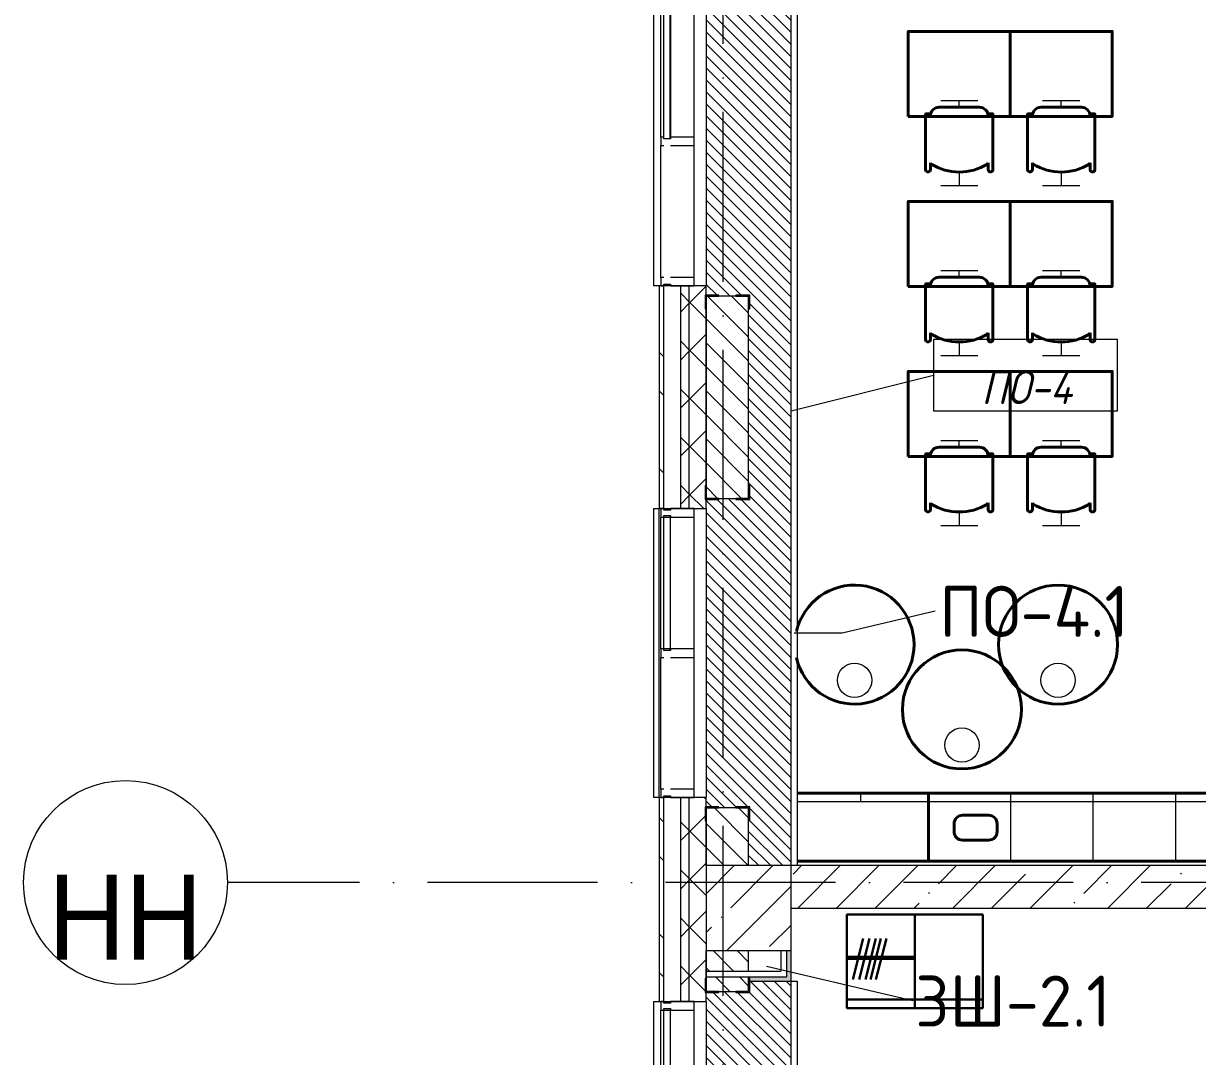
# Model space of a CAD drawing. Header units: millimetres. Extents: x -6467 to 105918, y -7090 to 92481.
# Drawn here: x -6467 to 441, y 66558 to 72635 of the extents above; entities that cross this region are included whole.
import ezdxf

# ---------------------------------------------------------------- set-up
doc = ezdxf.new("R2010")
doc.units = ezdxf.units.MM
doc.linetypes.add('50_200_ШТРИХ_1Т_ш5_п1_п1_', pattern=[1400, 1000, -200, 0, -200])
doc.linetypes.add('IMPORT-ACAD_ISO02W100', pattern=[3000, 2400, -600])
for name, color, linetype, lineweight in [('A-FLOR', 7, 'Continuous', 9), ('A-FLOR-IDEN', 7, 'Continuous', 9), ('A-GLAZ', 7, 'Continuous', 5), ('A-GLAZ-CWMG', 7, 'Continuous', 9), ('A-GLAZ-CWMG-1', 7, 'Continuous', 20), ('A-WALL', 7, 'Continuous', 5), ('A-WALL-FNSH-1', 7, 'Continuous', 5), ('A-WALL-IDEN', 7, 'Continuous', 9), ('I-WALL', 7, 'Continuous', 5), ('S-COLS', 7, 'Continuous', 9), ('S-COLS-1', 7, 'Continuous', 5)]:
    doc.layers.add(name, color=color, linetype=linetype, lineweight=lineweight)
for name, color, linetype, lineweight, true_color in [('A-FLOR-PATT-1', 7, 'Continuous', 5, 0xd61c12), ('A-GENM-1', 7, 'Continuous', 9, 0xaaaaaa), ('A-GENM-2', 7, 'Continuous', 20, 0xaaaaaa), ('A-WALL-1', 7, 'Continuous', 5, 0x77b143), ('A-WALL-3', 7, 'Continuous', 5, 0x787878), ('мебель 2 этаж-1', 7, 'Continuous', 40, 0xaaaaaa), ('Оси-1', 7, 'Continuous', 20, 0xaaaaaa), ('Оси-2', 7, 'Continuous', 9, 0xaaaaaa), ('Оси-3', 7, '50_200_ШТРИХ_1Т_ш5_п1_п1_', 9, 0xaaaaaa), ('ТХ_МЕБЕЛЬ-1', 7, 'Continuous', 30, 0xaaaaaa), ('ТХ_невидимый-1', 7, 'IMPORT-ACAD_ISO02W100', 20, 0xaaaaaa), ('ТХ_функционал-2', 7, 'Continuous', 40, 0xaaaaaa), ('ТХ_функционал-4', 7, 'Continuous', 20, 0xaaaaaa)]:
    doc.layers.add(name, color=color, linetype=linetype, lineweight=lineweight, true_color=true_color)
doc.styles.add('Arial', font='arial.ttf', dxfattribs={"width": 0.9, "height": 500})
doc.styles.add('GOST Common', font='GOST_Common.ttf', dxfattribs={"height": 300})
doc.styles.add('GOST Common_I', font='GOST_Common Italic.ttf', dxfattribs={"width": 0.9, "height": 200})
pattern_1 = [(45, (0, 0), (-141.42136, 141.42136), []), (135, (0, 0), (-141.42136, -141.42136), [])]

# ---------------------------------------------------------------- blocks, each defined once
blk = doc.blocks.new('BSC_Колонна _Прямоугольная - 500х500-V16-АИ_План этажа Радиаторы_2')
at = {"layer": 'S-COLS-1'}
h = blk.add_hatch(dxfattribs=at)
h.set_pattern_fill('FP_44', color=256, style=0, pattern_type=2)
h.set_pattern_definition([(45, (2200, -67430.7), (-228.0985, 228.0985), []), (45, (2428.1, -67430.7), (-228.0985, 228.0985), [403.225, -80.645, 6.706, -73.939])])
h.paths.add_polyline_path([(-250, -250), (250, -250), (250, 250), (-250, 250), (-250, -165.4)])
for p, q in [((250, 250), (-250, 250)), ((-250, 250), (-250, -250)), ((250, -250), (250, 250)), ((-250, -250), (250, -250))]:
    blk.add_line(p, q, dxfattribs=at)
blk = doc.blocks.new('Прямоугольный импост - Импост структурный с накладкой - 180мм-22437111-АИ_План этажа Радиаторы_2')
at = {"layer": 'A-GLAZ-CWMG-1'}
for p, q in [((-50, 0), (-50, 17)), ((-50, 17), (0, 17)), ((0, 0), (-10, 0)), ((-10, 0), (-10, -40)), ((0, 17), (0, 0)), ((-50, -180), (-50, -40)), ((-10, -40), (0, -40)), ((0, -40), (0, -180)), ((0, -180), (-50, -180))]:
    blk.add_line(p, q, dxfattribs=at)
blk = doc.blocks.new('Прямоугольный импост - Импост структурный с накладкой - 180мм-V231-АИ_План этажа Радиаторы_2')
at = {"layer": 'A-GLAZ-CWMG'}
for p, q in [((49825, 55111), (49050, 55111)), ((49825, 54931), (49050, 54931)), ((49825, 54914), (49050, 54914))]:
    blk.add_line(p, q, dxfattribs=at)
blk = doc.blocks.new('Прямоугольный импост - Импост структурный с накладкой - 180мм-22071093-АИ_План этажа Радиаторы_2')
at = {"layer": 'A-GLAZ-CWMG'}
for p, q in [((23480, 63231), (23480, 64006)), ((23497, 64006), (23537, 64006)), ((23497, 63231), (23497, 64006)), ((23537, 63231), (23537, 64006)), ((23677, 63231), (23677, 64006)), ((23537, 63231), (23497, 63231))]:
    blk.add_line(p, q, dxfattribs=at)
blk = doc.blocks.new('Прямоугольный импост - Импост структурный с накладкой - 180мм-22437099-АИ_План этажа Радиаторы_2')
at = {"layer": 'A-GLAZ-CWMG-1'}
for p, q in [((0, 17), (-50, 17)), ((-50, 17), (-50, 0)), ((-50, 0), (-40, 0)), ((-40, 0), (-40, -40)), ((-10, -40), (-10, 0)), ((-10, 0), (0, 0)), ((0, 0), (0, 17)), ((-40, -40), (-50, -40)), ((-50, -40), (-50, -180)), ((0, -40), (-10, -40)), ((0, -180), (0, -40)), ((-50, -180), (0, -180))]:
    blk.add_line(p, q, dxfattribs=at)
blk = doc.blocks.new('Прямоугольный импост - Импост структурный с накладкой - 180мм-V235-АИ_План этажа Радиаторы_2')
at = {"layer": 'A-GLAZ-CWMG'}
for p, q in [((-2717, 56231), (-2717, 57831)), ((-2700, 57831), (-2660, 57831)), ((-2700, 56231), (-2700, 57831)), ((-2660, 56231), (-2660, 57831)), ((-2520, 56231), (-2520, 57831)), ((-2660, 56231), (-2700, 56231))]:
    blk.add_line(p, q, dxfattribs=at)
blk = doc.blocks.new('Прямоугольный импост - Импост структурный с накладкой - 180мм-V232-АИ_План этажа Радиаторы_2')
at = {"layer": 'A-GLAZ-CWMG'}
for p, q in [((6637, 55111), (5862, 55111)), ((6637, 54914), (5862, 54914))]:
    blk.add_line(p, q, dxfattribs=at)
blk = doc.blocks.new('Прямоугольный импост - Импост структурный с накладкой - 180мм-V237-АИ_План этажа Радиаторы_2')
at = {"layer": 'A-GLAZ-CWMG-1'}
for p, q in [((-25, 0), (-25, 17)), ((-25, 17), (25, 17)), ((-15, 0), (-25, 0)), ((-15, -40), (-15, 0)), ((25, 17), (25, 0)), ((-25, -180), (-25, -40)), ((-25, -40), (-15, -40)), ((25, -40), (25, -180)), ((25, -180), (-25, -180))]:
    blk.add_line(p, q, dxfattribs=at)
blk = doc.blocks.new('Прямоугольный импост - Импост структурный с накладкой - 180мм-22437157-АИ_План этажа Радиаторы_2')
at = {"layer": 'A-GLAZ-CWMG-1'}
for p, q in [((0, 17), (-50, 17)), ((-50, 17), (-50, 0)), ((-50, 0), (-40, 0)), ((-40, 0), (-40, -40)), ((-10, -40), (-10, 0)), ((-10, 0), (0, 0)), ((0, 0), (0, 17)), ((-40, -40), (-50, -40)), ((-50, -40), (-50, -180)), ((0, -40), (-10, -40)), ((0, -180), (0, -40)), ((-50, -180), (0, -180))]:
    blk.add_line(p, q, dxfattribs=at)
blk = doc.blocks.new('Фахверк _газобетон торцы_236 - Фахверк _газобетон торцы_-25571272-АИ_План этажа Радиаторы_2')
at = {"layer": 'A-GENM-2'}
for p, q in [((89406, 11134.7), (89325, 11134.7)), ((89325, 11134.7), (89325, 11128.7)), ((89325, 11128.7), (89400, 11128.7)), ((89400, 11128.7), (89400, 11053.7)), ((89406, 11053.7), (89406, 11134.7)), ((89400, 11053.7), (89406, 11053.7)), ((89400, 10953.7), (89400, 10878.7)), ((89406, 10953.7), (89400, 10953.7)), ((89406, 10872.7), (89406, 10953.7)), ((89400, 10878.7), (89325, 10878.7)), ((89325, 10878.7), (89325, 10872.7)), ((89325, 10872.7), (89406, 10872.7))]:
    blk.add_line(p, q, dxfattribs=at)
blk = doc.blocks.new('Фахверк _газобетон торцы_243 - Фахверк _газобетон торцы_-25571590-АИ_План этажа Радиаторы_2')
at = {"layer": 'A-GENM-2'}
for p, q in [((89406, 11134.7), (89325, 11134.7)), ((89325, 11134.7), (89325, 11128.7)), ((89325, 11128.7), (89400, 11128.7)), ((89400, 11128.7), (89400, 11053.7)), ((89406, 11053.7), (89406, 11134.7)), ((89400, 11053.7), (89406, 11053.7)), ((89400, 10953.7), (89400, 10878.7)), ((89406, 10953.7), (89400, 10953.7)), ((89406, 10872.7), (89406, 10953.7)), ((89400, 10878.7), (89325, 10878.7)), ((89325, 10878.7), (89325, 10872.7)), ((89325, 10872.7), (89406, 10872.7))]:
    blk.add_line(p, q, dxfattribs=at)
blk = doc.blocks.new('Фахверк _газобетон торцы_244 - Фахверк _газобетон торцы_-25571610-АИ_План этажа Радиаторы_2')
at = {"layer": 'A-GENM-2'}
for p, q in [((89406, 156989.3), (89325, 156989.3)), ((89325, 156989.3), (89325, 156983.3)), ((89325, 156983.3), (89400, 156983.3)), ((89400, 156983.3), (89400, 156908.3)), ((89406, 156908.3), (89406, 156989.3)), ((89400, 156908.3), (89406, 156908.3)), ((89406, 156808.3), (89400, 156808.3)), ((89400, 156808.3), (89400, 156733.3)), ((89406, 156727.3), (89406, 156808.3)), ((89400, 156733.3), (89325, 156733.3)), ((89325, 156733.3), (89325, 156727.3)), ((89325, 156727.3), (89406, 156727.3))]:
    blk.add_line(p, q, dxfattribs=at)
blk = doc.blocks.new('Фахверк _газобетон торцы_246 - Фахверк _газобетон торцы_-25571656-АИ_План этажа Радиаторы_2')
at = {"layer": 'A-GENM-2'}
for p, q in [((89406, 156989.3), (89325, 156989.3)), ((89325, 156989.3), (89325, 156983.3)), ((89325, 156983.3), (89400, 156983.3)), ((89400, 156983.3), (89400, 156908.3)), ((89406, 156908.3), (89406, 156989.3)), ((89400, 156908.3), (89406, 156908.3)), ((89406, 156808.3), (89400, 156808.3)), ((89400, 156808.3), (89400, 156733.3)), ((89406, 156727.3), (89406, 156808.3)), ((89400, 156733.3), (89325, 156733.3)), ((89325, 156733.3), (89325, 156727.3)), ((89325, 156727.3), (89406, 156727.3))]:
    blk.add_line(p, q, dxfattribs=at)
blk = doc.blocks.new('Отлив_СКБ - Отлив витража-V394-АИ_План этажа Радиаторы_2')
at = {"layer": 'A-GLAZ'}
for p, q in [((0, 67), (0, 100)), ((1700, 100), (0, 100)), ((1700, 100), (1700, 67)), ((0, 2), (10, 2)), ((865, 2), (1660, 2)), ((1690, 2), (1700, 2)), ((1650, 0), (875, 0))]:
    blk.add_line(p, q, dxfattribs=at)
blk = doc.blocks.new('Отлив_СКБ - Отлив витража-V395-АИ_План этажа Радиаторы_2')
at = {"layer": 'A-GLAZ'}
for p, q in [((0, 67), (0, 100)), ((1700, 100), (0, 100)), ((1700, 100), (1700, 67)), ((0, 2), (10, 2)), ((865, 2), (875, 2)), ((1650, 2), (1660, 2)), ((1690, 2), (1700, 2))]:
    blk.add_line(p, q, dxfattribs=at)
blk = doc.blocks.new('Отлив_СКБ - Отлив витража-V396-АИ_План этажа Радиаторы_2')
at = {"layer": 'A-GLAZ'}
for p, q in [((0, 67), (0, 100)), ((1700, 100), (0, 100)), ((1700, 100), (1700, 67)), ((0, 2), (10, 2)), ((40, 2), (50, 2)), ((1650, 2), (1660, 2)), ((1690, 2), (1700, 2))]:
    blk.add_line(p, q, dxfattribs=at)
blk = doc.blocks.new('мебель 2 этаж-28800768-АИ_План этажа Радиаторы_2')
at = {"layer": 'ТХ_МЕБЕЛЬ-1'}
for p, q in [((1041.3, 69107.4), (1041.3, 68558.4)), ((738.2, 68966.4), (676.2, 68726)), ((775.2, 68966.4), (713.2, 68726)), ((812.2, 68966.4), (750.2, 68726)), ((842.2, 68966.4), (780.2, 68726)), ((874.2, 68966.4), (812.2, 68726)), ((641.3, 68609.1), (1441.1, 68609.1))]:
    blk.add_line(p, q, dxfattribs=at)
at = {"layer": 'ТХ_МЕБЕЛЬ-1', "flags": 128}
blk.add_lwpolyline([(1441.3, 69108.4), (641.3, 69108.4), (641.3, 68558.4), (1441.1, 68558.4), (1441.1, 69108.4)], dxfattribs=at)
blk.add_lwpolyline([(1041.2, 68847.4), (641.1, 68847.4), (641.1, 68860.2), (1041.2, 68860.2)], close=True, dxfattribs=at)
at = {"layer": 'ТХ_невидимый-1'}
for p, q in [((1193.5, 73896.5), (1412.1, 73896.5)), ((1302.8, 73857.5), (1302.8, 73896.5)), ((1793.5, 73896.5), (2012.1, 73896.5)), ((1902.8, 73857.5), (1902.8, 73896.5)), ((1302.8, 73476.2), (1302.8, 73396.5)), ((1902.8, 73476.2), (1902.8, 73396.5)), ((1193.5, 73396.5), (1412.1, 73396.5)), ((1793.5, 73396.5), (2012.1, 73396.5)), ((1193.5, 72896.5), (1412.1, 72896.5)), ((1302.8, 72857.5), (1302.8, 72896.5)), ((1793.5, 72896.5), (2012.1, 72896.5)), ((1902.8, 72857.5), (1902.8, 72896.5)), ((1302.8, 72476.2), (1302.8, 72396.5)), ((1902.8, 72476.2), (1902.8, 72396.5)), ((1193.5, 72396.5), (1412.1, 72396.5)), ((1793.5, 72396.5), (2012.1, 72396.5)), ((1193.5, 71896.5), (1412.1, 71896.5)), ((1302.8, 71857.5), (1302.8, 71896.5)), ((1793.5, 71896.5), (2012.1, 71896.5)), ((1902.8, 71857.5), (1902.8, 71896.5)), ((1302.8, 71476.2), (1302.8, 71396.5)), ((1902.8, 71476.2), (1902.8, 71396.5)), ((1193.5, 71396.5), (1412.1, 71396.5)), ((1793.5, 71396.5), (2012.1, 71396.5))]:
    blk.add_line(p, q, dxfattribs=at)
at = {"layer": 'ТХ_функционал-2'}
for p, q in [((1184.1, 73857.5), (1421.5, 73857.5)), ((1784.1, 73857.5), (2021.5, 73857.5)), ((1104.6, 73490.4), (1104.6, 73816.5)), ((1107.2, 73819), (1130.3, 73819)), ((1132.8, 73816.5), (1132.8, 73806.2)), ((1472.8, 73806.2), (1472.8, 73816.5)), ((1475.3, 73819), (1498.4, 73819)), ((1501, 73816.5), (1501, 73490.4)), ((1704.6, 73490.4), (1704.6, 73816.5)), ((1707.2, 73819), (1730.3, 73819)), ((1732.8, 73816.5), (1732.8, 73806.2)), ((2072.8, 73806.2), (2072.8, 73816.5)), ((2075.3, 73819), (2098.4, 73819)), ((2101, 73816.5), (2101, 73490.4)), ((1132.8, 73529.7), (1132.8, 73490.4)), ((1472.8, 73490.4), (1472.8, 73529.7)), ((1732.8, 73529.7), (1732.8, 73490.4)), ((2072.8, 73490.4), (2072.8, 73529.7)), ((1107.2, 72819), (1130.3, 72819)), ((1184.1, 72857.5), (1421.5, 72857.5)), ((1475.3, 72819), (1498.4, 72819)), ((1707.2, 72819), (1730.3, 72819)), ((1784.1, 72857.5), (2021.5, 72857.5)), ((2075.3, 72819), (2098.4, 72819)), ((1104.6, 72490.4), (1104.6, 72816.5)), ((1132.8, 72816.5), (1132.8, 72806.2)), ((1472.8, 72806.2), (1472.8, 72816.5)), ((1501, 72816.5), (1501, 72490.4)), ((1704.6, 72490.4), (1704.6, 72816.5)), ((1732.8, 72816.5), (1732.8, 72806.2)), ((2072.8, 72806.2), (2072.8, 72816.5)), ((2101, 72816.5), (2101, 72490.4)), ((1132.8, 72529.7), (1132.8, 72490.4)), ((1472.8, 72490.4), (1472.8, 72529.7)), ((1732.8, 72529.7), (1732.8, 72490.4)), ((2072.8, 72490.4), (2072.8, 72529.7)), ((1184.1, 71857.5), (1421.5, 71857.5)), ((1784.1, 71857.5), (2021.5, 71857.5)), ((1104.6, 71490.4), (1104.6, 71816.5)), ((1107.2, 71819), (1130.3, 71819)), ((1132.8, 71816.5), (1132.8, 71806.2)), ((1472.8, 71806.2), (1472.8, 71816.5)), ((1475.3, 71819), (1498.4, 71819)), ((1501, 71816.5), (1501, 71490.4)), ((1704.6, 71490.4), (1704.6, 71816.5)), ((1707.2, 71819), (1730.3, 71819)), ((1732.8, 71816.5), (1732.8, 71806.2)), ((2072.8, 71806.2), (2072.8, 71816.5)), ((2075.3, 71819), (2098.4, 71819)), ((2101, 71816.5), (2101, 71490.4)), ((1132.8, 71529.7), (1132.8, 71490.4)), ((1472.8, 71490.4), (1472.8, 71529.7)), ((1732.8, 71529.7), (1732.8, 71490.4)), ((2072.8, 71490.4), (2072.8, 71529.7)), ((1272.3, 69595.8), (1272.3, 69642.2)), ((1322.3, 69692.2), (1475.8, 69692.2)), ((1525.8, 69642.2), (1525.8, 69595.8)), ((1475.8, 69545.8), (1322.3, 69545.8))]:
    blk.add_line(p, q, dxfattribs=at)
at = {"layer": 'ТХ_функционал-2', "flags": 128}
for points in [[(1002.8, 73803.5), (1602.8, 73803.5), (1602.8, 74303.5), (1002.8, 74303.5)], [(1602.8, 73803.5), (2202.8, 73803.5), (2202.8, 74303.5), (1602.8, 74303.5)], [(1002.8, 72803.5), (1602.8, 72803.5), (1602.8, 73303.5), (1002.8, 73303.5)], [(1602.8, 72803.5), (2202.8, 72803.5), (2202.8, 73303.5), (1602.8, 73303.5)], [(1002.8, 71803.5), (1602.8, 71803.5), (1602.8, 72303.5), (1002.8, 72303.5)], [(1602.8, 71803.5), (2202.8, 71803.5), (2202.8, 72303.5), (1602.8, 72303.5)], [(1121.3, 69421.6), (5591.3, 69421.6), (5591.3, 69821.6), (1121.3, 69821.6)]]:
    blk.add_lwpolyline(points, close=True, dxfattribs=at)
blk.add_lwpolyline([(348.5, 69421.6), (1121.3, 69421.6), (1121.3, 69821.6), (348.5, 69821.6)], dxfattribs=at)
at = {"layer": 'ТХ_функционал-2'}
for centre in [(1884.5, 70696.3), (1318.5, 70314.9)]:
    blk.add_circle(centre, 350, dxfattribs=at)
for centre, radius, start, end in [((1184.1, 73806.2), 51.3, 90, 180), ((1421.5, 73806.2), 51.3, 0, 90), ((1784.1, 73806.2), 51.3, 90, 180), ((2021.5, 73806.2), 51.3, 0, 90), ((1107.2, 73816.5), 2.56, 90, 180), ((1130.3, 73816.5), 2.56, 0, 90), ((1475.3, 73816.5), 2.56, 90, 180), ((1498.4, 73816.5), 2.56, 0, 90), ((1707.2, 73816.5), 2.56, 90, 180), ((1730.3, 73816.5), 2.56, 0, 90), ((2075.3, 73816.5), 2.56, 90, 180), ((2098.4, 73816.5), 2.56, 0, 90), ((1141.4, 73529.7), 8.55, 180, 238.06825), ((1302.8, 73797.4), 321.2, 238.88631, 301.11369), ((1464.2, 73529.7), 8.55, 301.93175, 0), ((1741.4, 73529.7), 8.55, 180, 238.06825), ((1902.8, 73797.4), 321.2, 238.88631, 301.11369), ((2064.2, 73529.7), 8.55, 301.93175, 0), ((1118.7, 73490.4), 14.1, 180, 0), ((1486.9, 73490.4), 14.1, 180, 0), ((1718.7, 73490.4), 14.1, 180, 0), ((2086.9, 73490.4), 14.1, 180, 0), ((1107.2, 72816.5), 2.56, 90, 180), ((1130.3, 72816.5), 2.56, 0, 90), ((1184.1, 72806.2), 51.3, 90, 180), ((1421.5, 72806.2), 51.3, 0, 90), ((1475.3, 72816.5), 2.56, 90, 180), ((1498.4, 72816.5), 2.56, 0, 90), ((1707.2, 72816.5), 2.56, 90, 180), ((1730.3, 72816.5), 2.56, 0, 90), ((1784.1, 72806.2), 51.3, 90, 180), ((2021.5, 72806.2), 51.3, 0, 90), ((2075.3, 72816.5), 2.56, 90, 180), ((2098.4, 72816.5), 2.56, 0, 90), ((1118.7, 72490.4), 14.1, 180, 0), ((1141.4, 72529.7), 8.55, 180, 238.06825), ((1302.8, 72797.4), 321.2, 238.88631, 301.11369), ((1464.2, 72529.7), 8.55, 301.93175, 0), ((1486.9, 72490.4), 14.1, 180, 0), ((1718.7, 72490.4), 14.1, 180, 0), ((1741.4, 72529.7), 8.55, 180, 238.06825), ((1902.8, 72797.4), 321.2, 238.88631, 301.11369), ((2064.2, 72529.7), 8.55, 301.93175, 0), ((2086.9, 72490.4), 14.1, 180, 0), ((1184.1, 71806.2), 51.3, 90, 180), ((1421.5, 71806.2), 51.3, 0, 90), ((1784.1, 71806.2), 51.3, 90, 180), ((2021.5, 71806.2), 51.3, 0, 90), ((1107.2, 71816.5), 2.56, 90, 180), ((1130.3, 71816.5), 2.56, 0, 90), ((1475.3, 71816.5), 2.56, 90, 180), ((1498.4, 71816.5), 2.56, 0, 90), ((1707.2, 71816.5), 2.56, 90, 180), ((1730.3, 71816.5), 2.56, 0, 90), ((2075.3, 71816.5), 2.56, 90, 180), ((2098.4, 71816.5), 2.56, 0, 90), ((1141.4, 71529.7), 8.55, 180, 238.06825), ((1302.8, 71797.4), 321.2, 238.88631, 301.11369), ((1464.2, 71529.7), 8.55, 301.93175, 0), ((1741.4, 71529.7), 8.55, 180, 238.06825), ((1902.8, 71797.4), 321.2, 238.88631, 301.11369), ((2064.2, 71529.7), 8.55, 301.93175, 0), ((1118.7, 71490.4), 14.1, 180, 0), ((1486.9, 71490.4), 14.1, 180, 0), ((1718.7, 71490.4), 14.1, 180, 0), ((2086.9, 71490.4), 14.1, 180, 0), ((686.5, 70696.3), 350, 360, 167.35504), ((686.5, 70696.3), 350, 192.64496, 0), ((1322.3, 69642.2), 50, 90, 180), ((1475.8, 69642.2), 50, 0, 90), ((1322.3, 69595.8), 50, 180, 270), ((1475.8, 69595.8), 50, 270, 0)]:
    blk.add_arc(centre, radius, start, end, dxfattribs=at)
at = {"layer": 'ТХ_функционал-4'}
for p, q in [((721.3, 69821.6), (721.3, 69771.7)), ((1606.3, 69421.6), (1606.3, 69821.6)), ((2091.3, 69421.6), (2091.3, 69821.6)), ((2576.3, 69421.6), (2576.3, 69821.6))]:
    blk.add_line(p, q, dxfattribs=at)
at = {"layer": 'ТХ_функционал-4', "flags": 128}
blk.add_lwpolyline([(5967.3, 69771.7), (1121.3, 69771.7), (348.5, 69771.7)], dxfattribs=at)
at = {"layer": 'ТХ_функционал-4'}
for centre in [(686.5, 70486.3), (1884.5, 70486.3), (1318.5, 70104.9)]:
    blk.add_circle(centre, 101, dxfattribs=at)
blk = doc.blocks.new('Ось сетки - Круг_Ø6_00__ISO-2_5_0_9K_-17386508-АИ_План этажа Радиаторы_2')
at = {"layer": 'Оси-1'}
blk.add_circle((0, 0), 3, dxfattribs=at)
blk = doc.blocks.new('AAR_СКБ_Марка_Перекрытия_1 мм - Марка пола-27961726-АИ_План этажа Радиаторы_2')
at = {"layer": 'A-FLOR-IDEN'}
for p, q in [((2.723, 2.101), (-2.69, 2.101)), ((-2.69, 2.101), (-2.69, 0)), ((2.723, 0), (2.723, 2.101)), ((-2.69, 0), (2.723, 0))]:
    blk.add_line(p, q, dxfattribs=at)

msp = doc.modelspace()

# ---------------------------------------------------------------- hatches: boundary and pattern name
at = {"layer": 'A-FLOR-PATT-1'}
h = msp.add_hatch(dxfattribs=at)
h.set_pattern_fill('FP_343', color=256, style=0, pattern_type=2)
h.set_pattern_definition([(315, (-2200, 70355.87), (35.3553, 35.3553), [])])
h.paths.add_polyline_path([(-1950, 67680.7), (-1950, 73031), (-2200, 73031), (-2200, 72926), (-2194, 72926), (-2194, 72845), (-2275, 72845), (-2275, 72851), (-2375, 72851), (-2375, 72845), (-2450, 72845), (-2449.2, 71037), (-2375, 71037), (-2375, 71031), (-2275, 71031), (-2275, 71037), (-2194, 71037), (-2194, 70956), (-2200, 70956), (-2200, 69916), (-2194, 69916), (-2194, 69835), (-2275, 69835), (-2275, 69841), (-2375, 69841), (-2375, 69835), (-2450, 69835), (-2450, 68027), (-2375, 68027), (-2375, 68021), (-2275, 68021), (-2275, 68027), (-2194, 68027), (-2194, 67946), (-2200, 67946), (-2200, 67680.7), (-2050, 67680.7)])
h = msp.add_hatch(dxfattribs=at)
h.set_pattern_fill('FP_342', color=256, style=0, pattern_type=2)
h.set_pattern_definition([(315, (-2200, 64605.694), (35.3553, 35.3553), [])])
h.paths.add_polyline_path([(-2194, 62030.7), (-1950, 62030.7), (-1950, 67000.7), (-2194, 67000.1), (-2194, 66935), (-2275, 66935), (-2275, 66941), (-2375, 66941), (-2375, 66935), (-2450, 66935), (-2449.2, 65127), (-2375, 65127), (-2375, 65121), (-2275, 65121), (-2275, 65127), (-2194, 65127), (-2194, 65046), (-2200, 65046), (-2200, 64016), (-2194, 64014.5), (-2194, 63935), (-2275, 63935), (-2275, 63941), (-2375, 63941), (-2375, 63935), (-2450, 63935), (-2450, 62127), (-2375, 62127), (-2375, 62121), (-2275, 62121), (-2275, 62127), (-2194, 62127), (-2194, 62046), (-2200, 62046), (-2200, 62030.7)])
at = {"layer": 'A-WALL'}
h = msp.add_hatch(dxfattribs=at)
h.set_pattern_fill('FP_125', color=256, style=0, pattern_type=2)
h.set_pattern_definition(pattern_1)
h.paths.add_polyline_path([(-2600, 55031), (-2550, 55031), (-2550, 56181), (-2600, 56181), (-2600, 55298.5)])
h.paths.add_polyline_path([(-2569.8, 57881), (-2550, 57881), (-2550, 59181), (-2600, 59181), (-2600, 57881)])
h.paths.add_polyline_path([(-2600, 60881), (-2550, 60881), (-2550, 62181), (-2600, 62181), (-2600, 60929.9)])
h.paths.add_polyline_path([(-2550, 63881), (-2550, 65181), (-2600, 65181), (-2600, 63881), (-2569.8, 63881)])
h.paths.add_polyline_path([(-2569.8, 66881), (-2550, 66881), (-2550, 68081), (-2600, 68081), (-2600, 66881)])
h.paths.add_polyline_path([(-2600, 69781), (-2550, 69781), (-2550, 71091), (-2600, 71091), (-2600, 70081)])
h.paths.add_polyline_path([(-2569.8, 72791), (-2550, 72791), (-2550, 74081), (-2600, 74081), (-2600, 72791)])
h.paths.add_polyline_path([(-2600, 75781), (-2550, 75781), (-2550, 77081), (-2600, 77081), (-2600, 76416.4)])
h.paths.add_polyline_path([(-2569.8, 78781), (-2550, 78781), (-2550, 79981), (-2600, 79981), (-2600, 78781)])
h.paths.add_polyline_path([(-2600, 81681), (-2550, 81681), (-2550, 83081), (-2600, 83081), (-2600, 82047.8)])
h.paths.add_polyline_path([(-2569.8, 84781), (-2550, 84781), (-2550, 85831), (-2600, 85831), (-2600, 84781)])
h = msp.add_hatch(dxfattribs=at)
h.set_pattern_fill('FP_125', color=256, style=0, pattern_type=2)
h.set_pattern_definition(pattern_1)
h.paths.add_polyline_path([(-2450, 55081), (-2450, 56181), (-2550, 56181), (-2550, 55081)])
h.paths.add_polyline_path([(-2450, 57881), (-2450, 59181), (-2550, 59181), (-2550, 57881)])
h.paths.add_polyline_path([(-2450, 60881), (-2450, 62181), (-2550, 62181), (-2550, 60881)])
h.paths.add_polyline_path([(-2550, 63881), (-2450, 63881), (-2450, 65181), (-2550, 65181), (-2550, 64449.6)])
h.paths.add_polyline_path([(-2550, 66881), (-2450, 66881), (-2450, 68081), (-2550, 68081), (-2550, 67180.7)])
h.paths.add_polyline_path([(-2550, 69781), (-2450, 69781), (-2450, 71091), (-2550, 71091), (-2550, 70081)])
h.paths.add_polyline_path([(-2450, 72791), (-2450, 74081), (-2550, 74081), (-2550, 72791)])
h.paths.add_polyline_path([(-2450, 75781), (-2450, 77081), (-2550, 77081), (-2550, 75781)])
h.paths.add_polyline_path([(-2450, 78781), (-2450, 79981), (-2550, 79981), (-2550, 78781)])
h.paths.add_polyline_path([(-2550, 81681), (-2450, 81681), (-2450, 83081), (-2550, 83081), (-2550, 82047.8)])
h.paths.add_polyline_path([(-2450, 84781), (-2450, 85781), (-2550, 85781), (-2550, 84781)])
h = msp.add_hatch(dxfattribs=at)
h.set_pattern_fill('FP_1', color=256, style=0, pattern_type=2)
h.set_pattern_definition([(45, (0, 0), (-228.0985, 228.0985), []), (45, (228.1, 0), (-228.0985, 228.0985), [403.225, -80.645, 6.706, -73.939])])
h.paths.add_polyline_path([(5050, 67430.7), (5050, 67680.7), (-1950, 67680.7), (-1950, 67430.7), (2828.5, 67430.7)])
at = {"layer": 'A-WALL-1'}
for points in [[(-1950, 67000.7), (-1950, 67180.7), (-1975, 67180.7), (-1975, 67000.7)], [(-1975, 67000.7), (-1975, 67025.7), (-2200, 67025.7), (-2200, 67000.7), (-2010, 67000.7)]]:
    msp.add_hatch(color=256, dxfattribs=at).paths.add_polyline_path(points)
at = {"layer": 'A-WALL-3'}
h = msp.add_hatch(dxfattribs=at)
h.set_pattern_fill('FP_124', color=256, style=0, pattern_type=2)
h.set_pattern_definition([(135, (0, 0), (-342.1478, -342.1478), []), (135, (228.1, 0), (-342.1478, -342.1478), [])])
h.paths.add_polyline_path([(-2727, 54904), (-2700, 54904), (-2700, 56181), (-2727, 56181), (-2727, 55298.5)])
h.paths.add_polyline_path([(-2727, 57881), (-2700, 57881), (-2700, 59181), (-2727, 59181), (-2727, 58114.2)])
h.paths.add_polyline_path([(-2700, 60881), (-2700, 62181), (-2727, 62181), (-2727, 60881)])
h.paths.add_polyline_path([(-2727, 63881), (-2700, 63881), (-2700, 65181), (-2727, 65181), (-2727, 64449.6)])
h.paths.add_polyline_path([(-2727, 66881), (-2700, 66881), (-2700, 68081), (-2727, 68081), (-2727, 67265.3)])
h.paths.add_polyline_path([(-2700, 69781), (-2700, 71091), (-2727, 71091), (-2727, 69781)])
h.paths.add_polyline_path([(-2700, 72791), (-2700, 74081), (-2727, 74081), (-2727, 72791)])
h.paths.add_polyline_path([(-2700, 75781), (-2700, 77081), (-2727, 77081), (-2727, 75781)])
h.paths.add_polyline_path([(-2700, 78781), (-2700, 79981), (-2727, 79981), (-2727, 78781)])
h.paths.add_polyline_path([(-2700, 81681), (-2700, 83081), (-2727, 83081), (-2727, 81681)])
h.paths.add_polyline_path([(-2700, 84781), (-2700, 85958), (-2727, 85958), (-2727, 84781)])
at = {"layer": 'I-WALL'}
h = msp.add_hatch(dxfattribs=at)
h.set_pattern_fill('FP_2', color=256, style=0, pattern_type=2)
h.set_pattern_definition([(135, (0, 0), (-70.71068, -70.71068), [])])
h.paths.add_polyline_path([(-2200, 55681), (-2200, 55811), (-2450, 55811), (-2450, 55681)])
h.paths.add_polyline_path([(-2200, 55846), (-2200, 56121), (-2450, 56121), (-2450, 55846)])
h.paths.add_polyline_path([(-2200, 57941), (-2200, 58680.7), (-2450, 58680.7), (-2450, 57941)])
h.paths.add_polyline_path([(-2450, 60941), (-2200, 60941), (-2200, 61375.7), (-2450, 61375.7)])
h.paths.add_polyline_path([(-2200, 61410.7), (-2200, 61530.7), (-2450, 61530.7), (-2450, 61410.7)])
h.paths.add_polyline_path([(-2200, 62030.7), (-2200, 62121), (-2450, 62121), (-2450, 62030.7)])
h.paths.add_polyline_path([(-2450, 63941), (-2200, 63941), (-2200, 65121), (-2450, 65121), (-2450, 64449.6)])
h.paths.add_polyline_path([(-2200, 66941), (-2200, 67025.7), (-2450, 67025.7), (-2450, 66941)])
h.paths.add_polyline_path([(-2450, 67060.7), (-2200, 67060.7), (-2200, 67180.7), (-2450, 67180.7)])
h.paths.add_polyline_path([(-2450, 67680.7), (-2200, 67680.7), (-2200, 68021), (-2450, 68021), (-2450, 67969.2)])
h.paths.add_polyline_path([(-2450, 69841), (-2200, 69841), (-2200, 71031), (-2450, 71031), (-2450, 70081)])
h.paths.add_polyline_path([(-2200, 72851), (-2200, 73031), (-2450, 73031), (-2450, 72851)])
h.paths.add_polyline_path([(-2200, 73531), (-2200, 73686), (-2450, 73686), (-2450, 73531)])
h.paths.add_polyline_path([(-2450, 73721), (-2200, 73721), (-2200, 74021), (-2450, 74021), (-2450, 73952.6)])
h.paths.add_polyline_path([(-2200, 75841), (-2200, 76331), (-2450, 76331), (-2450, 75841)])
h.paths.add_polyline_path([(-2200, 76831), (-2200, 76961), (-2450, 76961), (-2450, 76831)])
h.paths.add_polyline_path([(-2450, 76996), (-2200, 76996), (-2200, 77021), (-2450, 77021)])
h.paths.add_polyline_path([(-2200, 78841), (-2200, 79921), (-2450, 79921), (-2450, 78841)])
h.paths.add_polyline_path([(-2200, 81741), (-2200, 81780.7), (-2450, 81780.7), (-2450, 81741)])
h.paths.add_polyline_path([(-2200, 82280.7), (-2200, 83021), (-2450, 83021), (-2450, 82280.7)])
h.paths.add_polyline_path([(-2200, 84841), (-2200, 85026), (-2450, 85026), (-2450, 84841)])
h.paths.add_polyline_path([(-2200, 85061), (-2200, 85181), (-2450, 85181), (-2450, 85061)])

# ---------------------------------------------------------------- linework, layer by layer
at = {"layer": 'A-FLOR'}
for p, q in [((-1950, 67680.7), (-1950, 73031)), ((-2450, 72791), (-2450, 71091)), ((-2450, 69781), (-2450, 68081)), ((-1950, 62030.7), (-1950, 67000.7)), ((-2450, 66881), (-2450, 65181))]:
    msp.add_line(p, q, dxfattribs=at)
at = {"layer": 'A-FLOR-IDEN'}
msp.add_line((-1950, 70355.9), (-1112.2, 70566), dxfattribs=at)
at = {"layer": 'A-WALL'}
for p, q in [((-1915, 72971), (-1915, 67680.7)), ((-2700, 69781), (-2700, 71091)), ((-2600, 69781), (-2600, 71091)), ((-2550, 69781), (-2550, 71091)), ((-2200, 71031), (-2450, 71031)), ((-2450, 71031), (-2450, 69841)), ((-2200, 69841), (-2200, 71031)), ((-2727, 68081), (-2727, 69781)), ((-2450, 69841), (-2200, 69841)), ((-2700, 66881), (-2700, 68081)), ((-2600, 66881), (-2600, 68081)), ((-2550, 66881), (-2550, 68081)), ((-2200, 68021), (-2450, 68021)), ((-2450, 68021), (-2450, 67680.7)), ((-2200, 67680.7), (-2200, 68021)), ((5050, 67680.7), (-1950, 67680.7)), ((-1950, 67430.7), (5050, 67430.7)), ((-2450, 67180.7), (-2450, 66941)), ((-2200, 67060.7), (-2200, 67180.7)), ((-2010, 67180.7), (-2010, 67060.7)), ((-1975, 67025.7), (-1975, 67180.7)), ((-2450, 67060.7), (-2010, 67060.7)), ((-2450, 67025.7), (-1975, 67025.7)), ((-2200, 66941), (-2200, 67025.7)), ((-1950, 67000.7), (-1915, 67000.7)), ((-1915, 67000.7), (-1915, 61780.7)), ((-2450, 66941), (-2200, 66941))]:
    msp.add_line(p, q, dxfattribs=at)
at = {"layer": 'A-WALL-FNSH-1'}
for p, q in [((-2727, 71091), (-2727, 69781)), ((-2450, 71091), (-2727, 71091)), ((-2450, 69781), (-2450, 71091)), ((-2727, 69781), (-2450, 69781)), ((-2727, 68081), (-2727, 66881)), ((-2450, 68081), (-2727, 68081)), ((-2450, 67680.7), (-2450, 68081)), ((-2450, 66881), (-2450, 67180.7)), ((-1950, 67000.7), (-1950, 67180.7)), ((-2200, 67000.7), (-1950, 67000.7)), ((-2727, 66881), (-2450, 66881))]:
    msp.add_line(p, q, dxfattribs=at)
at = {"layer": 'A-WALL-IDEN'}
for p, q in [((-1649.7, 69051), (-1102.2, 69179.5)), ((-1932.5, 69051), (-1649.7, 69051)), ((-2095.2, 67088.7), (-1233.4, 66887.4))]:
    msp.add_line(p, q, dxfattribs=at)
at = {"layer": 'Оси-3'}
for p, q in [((-2350, -5889.7), (-2350, 91281)), ((104718, 67581), (-5267.3, 67581))]:
    msp.add_line(p, q, dxfattribs=at)

# ---------------------------------------------------------------- block references
at = {"layer": 'A-FLOR-IDEN', "xscale": 199.9999999999999, "yscale": 199.9999999999999, "zscale": 199.9999999999999}
msp.add_blockref('AAR_СКБ_Марка_Перекрытия_1 мм - Марка пола-27961726-АИ_План этажа Радиаторы_2', (-574.3, 70355.9), dxfattribs=at)
at = {"layer": 'A-GENM-1'}
for name, p, rotation in [('Фахверк _газобетон торцы_246 - Фахверк _газобетон торцы_-25571656-АИ_План этажа Радиаторы_2', (154533.3, -18369), 89.9999999999999), ('Фахверк _газобетон торцы_243 - Фахверк _газобетон торцы_-25571590-АИ_План этажа Радиаторы_2', (-13328.7, 159241), 270.0000000000001), ('Фахверк _газобетон торцы_244 - Фахверк _газобетон торцы_-25571610-АИ_План этажа Радиаторы_2', (154533.3, -21379), 89.9999999999999), ('Фахверк _газобетон торцы_236 - Фахверк _газобетон торцы_-25571272-АИ_План этажа Радиаторы_2', (-13328.7, 156341), 270.0000000000001)]:
    msp.add_blockref(name, p, dxfattribs=dict(at, rotation=rotation))
at = {"layer": 'A-GLAZ', "rotation": 89.99999999999937}
for name, p in [('Отлив_СКБ - Отлив витража-V394-АИ_План этажа Радиаторы_2', (-2660, 71091)), ('Отлив_СКБ - Отлив витража-V395-АИ_План этажа Радиаторы_2', (-2660, 68081)), ('Отлив_СКБ - Отлив витража-V396-АИ_План этажа Радиаторы_2', (-2660, 65181))]:
    msp.add_blockref(name, p, dxfattribs=at)
at = {"layer": 'A-GLAZ-CWMG'}
for name, p, rotation in [('Прямоугольный импост - Импост структурный с накладкой - 180мм-V231-АИ_План этажа Радиаторы_2', (-57631, 121791), 269.9999999999995), ('Прямоугольный импост - Импост структурный с накладкой - 180мм-V232-АИ_План этажа Радиаторы_2', (-57631, 77778), 269.9999999999995), ('Прямоугольный импост - Импост структурный с накладкой - 180мм-22437157-АИ_План этажа Радиаторы_2', (-2700, 69781), 89.99999999999775), ('Прямоугольный импост - Импост структурный с накладкой - 180мм-V232-АИ_План этажа Радиаторы_2', (-57631, 74768), 269.9999999999995), ('Прямоугольный импост - Импост структурный с накладкой - 180мм-22437099-АИ_План этажа Радиаторы_2', (-2700, 66881), 89.99999999999775)]:
    msp.add_blockref(name, p, dxfattribs=dict(at, rotation=rotation))
at = {"layer": 'A-GLAZ-CWMG', "extrusion": (0, 0, -1), "rotation": 270.0000000000022}
for name, p in [('Прямоугольный импост - Импост структурный с накладкой - 180мм-V237-АИ_План этажа Радиаторы_2', (2700, 71941)), ('Прямоугольный импост - Импост структурный с накладкой - 180мм-22437111-АИ_План этажа Радиаторы_2', (2700, 71091)), ('Прямоугольный импост - Импост структурный с накладкой - 180мм-V237-АИ_План этажа Радиаторы_2', (2700, 68931)), ('Прямоугольный импост - Импост структурный с накладкой - 180мм-22437111-АИ_План этажа Радиаторы_2', (2700, 68081))]:
    msp.add_blockref(name, p, dxfattribs=at)
at = {"layer": 'A-GLAZ-CWMG'}
for name, p in [('Прямоугольный импост - Импост структурный с накладкой - 180мм-22071093-АИ_План этажа Радиаторы_2', (-26197, 5725)), ('Прямоугольный импост - Импост структурный с накладкой - 180мм-V235-АИ_План этажа Радиаторы_2', (0, 9000))]:
    msp.add_blockref(name, p, dxfattribs=at)
at = {"layer": 'S-COLS'}
msp.add_blockref('BSC_Колонна _Прямоугольная - 500х500-V16-АИ_План этажа Радиаторы_2', (-2200, 67430.7), dxfattribs=at)
at = {"layer": 'мебель 2 этаж-1'}
msp.add_blockref('мебель 2 этаж-28800768-АИ_План этажа Радиаторы_2', (-2263.5, -1715.2), dxfattribs=at)
at = {"layer": 'Оси-1', "xscale": 199.9999999999999, "yscale": 199.9999999999999, "zscale": 199.9999999999999, "rotation": 89.9999999999998}
msp.add_blockref('Ось сетки - Круг_Ø6_00__ISO-2_5_0_9K_-17386508-АИ_План этажа Радиаторы_2', (-5867.3, 67581), dxfattribs=at)

# ---------------------------------------------------------------- texts
at = {"layer": 'A-FLOR-IDEN', "insert": (-564.1, 70495.7), "char_height": 200, "width": 572.4, "attachment_point": 5, "line_spacing_factor": 1.022766, "style": 'GOST Common_I'}
msp.add_mtext('\\pt180,360,540,720,900,1080,1260,1440,1620,1800,1980,2160,2340,2520,2700,2880,3060,3240,3420,3600,3780,3960,4140,4320,4500,4680,4860,5040,5220,5400,5580,5760;ПО-4', dxfattribs=at)
at = {"layer": 'A-WALL-IDEN', "char_height": 300, "attachment_point": 2, "line_spacing_factor": 1.022766, "style": 'GOST Common'}
for s, insert, width in [('\\pt80.001,159.999,240,320.001,399.999,480,560.001,639.999,720,800.001,879.999,960,1040.001,1119.999,1200,1280.001,1359.999,1440,1520.001,1599.999,1680,1760.001,1839.999,1920,2000.001,2079.999,2160,2240.001,2319.999,2400,2480.001,2559.999;ПО-4.1', (-520.2, 69325.9), 1178), ('\\pt80.001,159.999,240,320.001,399.999,480,560.001,639.999,720,800.001,879.999,960,1040.001,1119.999,1200,1280.001,1359.999,1440,1520.001,1599.999,1680,1760.001,1839.999,1920,2000.001,2079.999,2160,2240.001,2319.999,2400,2480.001,2559.999;ЗШ-2.1', (-644.4, 67033.9), 1190)]:
    msp.add_mtext(s, dxfattribs=dict(at, insert=insert, width=width))
at = {"layer": 'Оси-2', "insert": (-5867.6, 67378.2), "char_height": 500, "width": 916.2, "attachment_point": 5, "line_spacing_factor": 0.936439, "style": 'Arial'}
msp.add_mtext('\\pt2286,4572,6858,9144,11430,13716,16002,18288,20574,22860,25146,27432,29718,32004,34290,36576,38862,41148,43434,45720,48006,50292,52578,54864,57150,59436,61722,64008,66294,68580,70866,73152;НН', dxfattribs=at)

doc.saveas('drawing.dxf')
